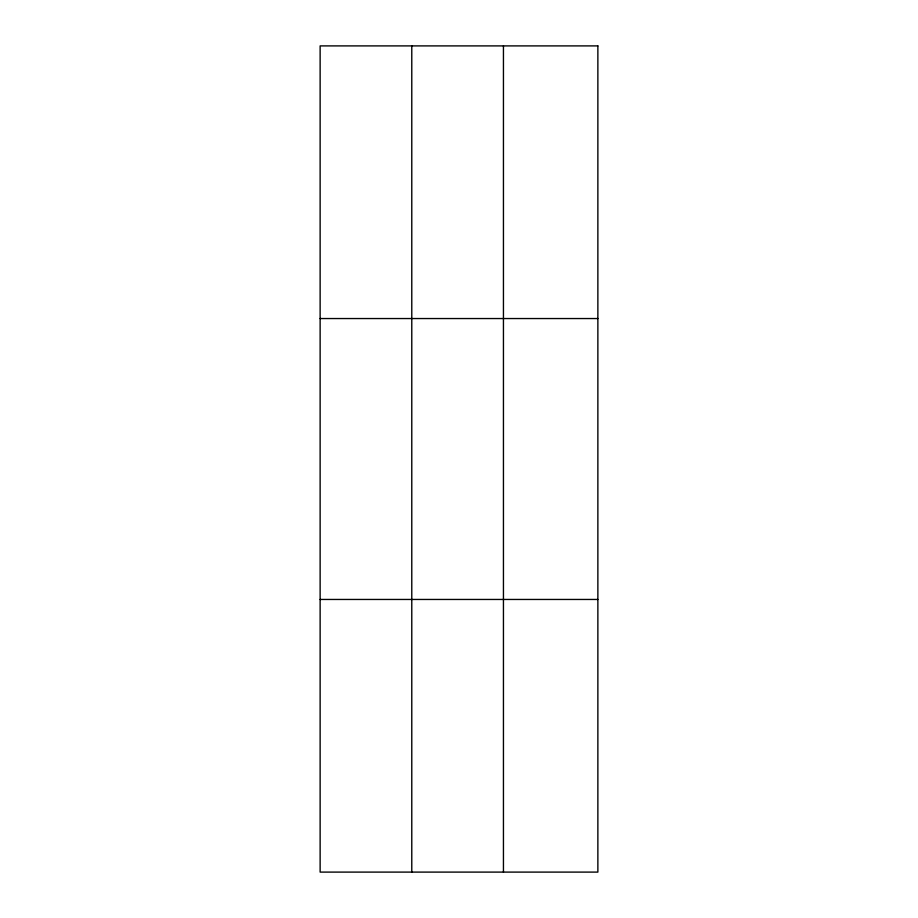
<?xml version="1.0" encoding="UTF-8"?>
<svg xmlns="http://www.w3.org/2000/svg" width="918" height="918" viewBox="0 0 918 918"><rect width="100%" height="100%" fill="white"/><g stroke="black" fill="none" stroke-linecap="round" stroke-linejoin="round"><path stroke-width="1.38" d="M411.78 872.1L411.78 45.9M503.443 872.1L503.443 45.9M320.13 318.546L597.87 318.546M320.13 599.454L597.87 599.454M597.87 45.9L597.87 872.1L320.13 872.1L320.13 45.9L597.87 45.9"/></g></svg>
